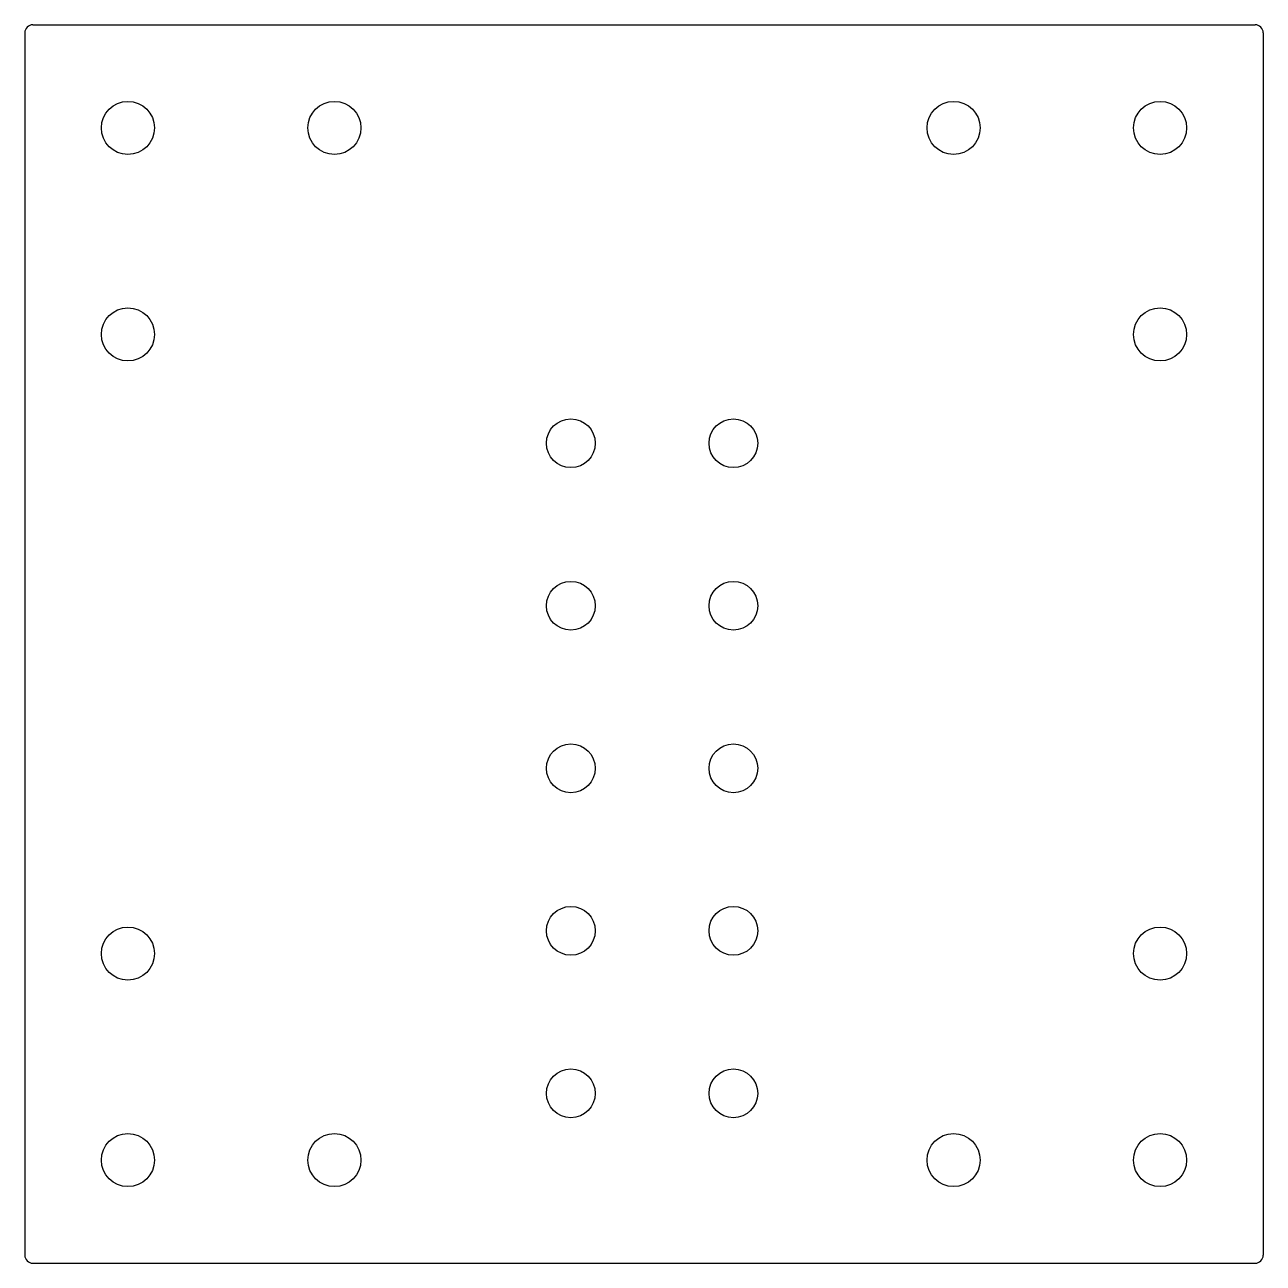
# Model space of a CAD drawing. Header units: millimetres. Extents: x 0 to 152, y -152 to 0.
import ezdxf

# ---------------------------------------------------------------- set-up
doc = ezdxf.new("R2010")
doc.units = ezdxf.units.MM

msp = doc.modelspace()

# ---------------------------------------------------------------- linework, layer by layer
at = {"color": 7, "linetype": 'Continuous', "lineweight": 25}
for p, q in [((1, 0), (151.4, 0)), ((0, -1), (0, -151.4)), ((152.4, -1), (152.4, -151.4)), ((1, -152.4), (151.4, -152.4))]:
    msp.add_line(p, q, dxfattribs=at)
for centre, radius in [((12.7, -12.7), 3.264), ((38.1, -12.7), 3.264), ((114.3, -12.7), 3.264), ((139.7, -12.7), 3.264), ((12.7, -38.1), 3.264), ((139.7, -38.1), 3.264), ((67.2, -51.495), 3), ((87.2, -51.495), 3), ((67.2, -71.495), 3), ((87.2, -71.495), 3), ((67.2, -91.495), 3), ((87.2, -91.495), 3), ((67.2, -111.495), 3), ((87.2, -111.495), 3), ((12.7, -114.3), 3.264), ((139.7, -114.3), 3.264), ((67.2, -131.495), 3), ((87.2, -131.495), 3), ((12.7, -139.7), 3.264), ((38.1, -139.7), 3.264), ((114.3, -139.7), 3.264), ((139.7, -139.7), 3.264)]:
    msp.add_circle(centre, radius, dxfattribs=at)
for centre, start, end in [((1, -1), 90, 180), ((151.4, -1), 360, 90), ((1, -151.4), 180, 270), ((151.4, -151.4), 270, 0)]:
    msp.add_arc(centre, 1, start, end, dxfattribs=at)

doc.saveas('drawing.dxf')
